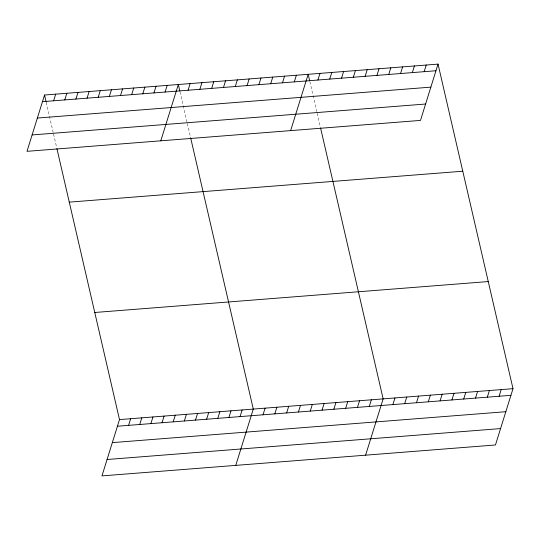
<?xml version="1.0" encoding="UTF-8"?>
<svg xmlns="http://www.w3.org/2000/svg" width="540" height="540" viewBox="0 0 540 540"><rect width="100%" height="100%" fill="white"/><g stroke="black" fill="none" stroke-linecap="round" stroke-linejoin="round"><path stroke-width="0.41" stroke-dasharray="2.7 2.03" d="M309.865 81.614L316.798 111.632M317.176 113.258L320.362 127.049M180.009 91.814L186.948 121.838M187.319 123.458L190.694 138.065M46.224 102.33L53.156 132.347M53.534 133.974L56.72 147.764"/><path stroke-width="0.81" d="M44.537 95.027L27 151.328L420.498 120.407L438.035 64.105L44.537 95.027L46.035 101.52M53.615 100.791L55.688 94.149M64.766 99.92L66.832 93.272M75.91 99.043L77.983 92.394M87.061 98.165L89.134 91.523M98.213 97.288L100.285 90.646M109.364 96.417L111.429 89.768M120.508 95.54L122.58 88.891M131.659 94.662L133.731 88.02M142.81 93.785L144.875 87.142M153.961 92.907L156.026 86.265M165.105 92.036L167.177 85.388M160.792 140.812L178.328 84.51L179.827 91.004M188.062 90.227L190.127 83.585M199.868 89.303L201.933 82.66M211.673 88.378L213.739 81.729M56.903 148.581L119.502 419.594L101.966 475.895L495.464 444.974L513 388.672L438.035 64.105M223.472 87.446L225.544 80.804M128.581 425.358L130.653 418.716M235.278 86.522L237.35 79.873M139.732 424.487L141.804 417.839M247.084 85.59L249.156 78.948M150.883 423.61L152.948 416.961M258.89 84.665L260.962 78.017M162.027 422.732L164.099 416.09M270.695 83.734L272.768 77.092M173.178 421.855L175.25 415.213M282.501 82.809L284.567 76.167M184.329 420.977L186.394 414.335M294.307 81.884L296.372 75.236M195.48 420.107L197.546 413.458M290.642 130.613L308.178 74.311L309.676 80.798M206.624 419.229L208.697 412.58M317.912 80.028L319.984 73.379M217.775 418.351L219.847 411.71M329.717 79.097L331.79 72.455M228.926 417.474L230.992 410.832M341.523 78.172L343.595 71.53M240.071 416.603L242.143 409.955M353.329 77.247L355.401 70.598M235.757 465.379L253.294 409.077L190.694 138.065M365.135 76.316L367.207 69.674M263.027 414.794L265.1 408.152M376.94 75.391L379.006 68.742M274.833 413.87L276.899 407.228M388.746 74.459L390.812 67.817M286.639 412.945L288.704 406.296M400.552 73.535L402.617 66.886M298.445 412.013L300.51 405.371M412.351 72.603L414.423 65.961M310.244 411.089L312.316 404.44M424.157 71.678L426.229 65.036M322.049 410.157L324.122 403.515M333.855 409.232L335.927 402.584M345.661 408.301L347.733 401.659M357.467 407.376L359.539 400.734M369.272 406.451L371.338 399.803M365.607 455.18L383.144 398.878L320.551 127.865M392.884 404.595L394.949 397.946M404.683 403.663L406.755 397.022M416.488 402.739L418.561 396.09M428.294 401.807L430.367 395.165M440.1 400.882L442.172 394.24M451.906 399.958L453.978 393.309M463.712 399.026L465.777 392.384M475.517 398.101L477.583 391.453M487.323 397.17L489.389 390.528M499.129 396.245L501.194 389.603M42.464 101.669L435.962 70.754M37.361 118.058L430.859 87.136M32.103 134.939L425.601 104.024M69.275 202.136L462.773 171.214M94.763 312.485L488.261 281.563M119.502 419.594L513 388.672M117.436 426.236L510.928 395.32M112.327 442.625L505.825 411.703M107.069 459.506L500.567 428.585"/></g></svg>
